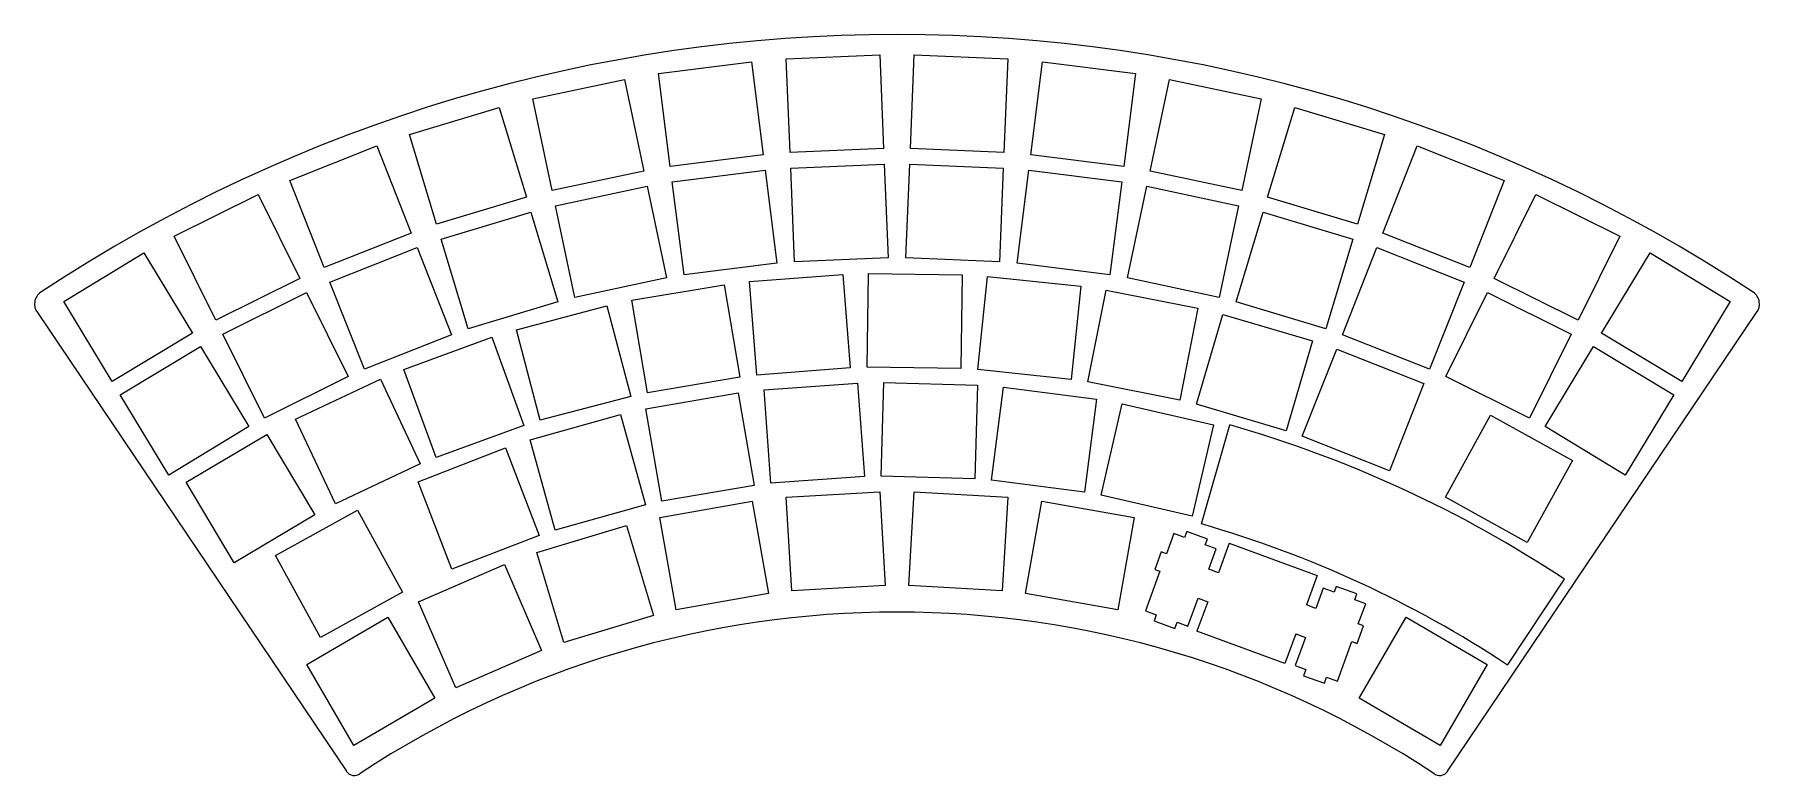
# Model space of a CAD drawing. Header units: millimetres. Extents: x -129 to 129, y 121 to 232.
import ezdxf

# ---------------------------------------------------------------- set-up
doc = ezdxf.new("R2010")
doc.units = ezdxf.units.MM

msp = doc.modelspace()

# ---------------------------------------------------------------- linework, layer by layer
at = {"color": 7, "linetype": 'Continuous', "lineweight": 25}
for p, q in [((-35.63, 226.19), (-21.74, 227.94)), ((-21.74, 227.94), (-19.99, 214.05)), ((-16.58, 228.38), (-2.59, 228.96)), ((-15.99, 214.39), (-16.58, 228.38)), ((-2.59, 228.96), (-2, 214.97)), ((2, 214.97), (2.59, 228.96)), ((2.59, 228.96), (16.58, 228.38)), ((16.58, 228.38), (15.99, 214.39)), ((19.99, 214.05), (21.74, 227.94)), ((21.74, 227.94), (35.63, 226.19)), ((-54.43, 222.41), (-40.74, 225.32)), ((-40.74, 225.32), (-37.83, 211.63)), ((-33.88, 212.3), (-35.63, 226.19)), ((35.63, 226.19), (33.88, 212.3)), ((37.83, 211.63), (40.74, 225.32)), ((40.74, 225.32), (54.43, 222.41)), ((-51.52, 208.72), (-54.43, 222.41)), ((54.43, 222.41), (51.52, 208.72)), ((-72.85, 217.08), (-59.45, 221.12)), ((-59.45, 221.12), (-55.4, 207.72)), ((55.4, 207.72), (59.45, 221.12)), ((59.45, 221.12), (72.85, 217.08)), ((-68.81, 203.68), (-72.85, 217.08)), ((72.85, 217.08), (68.81, 203.68)), ((-90.76, 210.22), (-77.74, 215.37)), ((-77.74, 215.37), (-72.59, 202.36)), ((-19.99, 214.05), (-33.88, 212.3)), ((-2, 214.97), (-15.99, 214.39)), ((15.99, 214.39), (2, 214.97)), ((33.88, 212.3), (19.99, 214.05)), ((72.59, 202.36), (77.74, 215.37)), ((77.74, 215.37), (90.76, 210.22)), ((-37.83, 211.63), (-51.52, 208.72)), ((-33.58, 210), (-19.69, 211.75)), ((-19.69, 211.75), (-17.94, 197.86)), ((-15.89, 212.07), (-1.91, 212.66)), ((-15.31, 198.08), (-15.89, 212.07)), ((-1.91, 212.66), (-1.32, 198.67)), ((1.32, 198.67), (1.91, 212.66)), ((1.91, 212.66), (15.89, 212.07)), ((15.89, 212.07), (15.31, 198.08)), ((17.94, 197.86), (19.69, 211.75)), ((19.69, 211.75), (33.58, 210)), ((51.52, 208.72), (37.83, 211.63)), ((-85.61, 197.2), (-90.76, 210.22)), ((-51.04, 206.45), (-37.34, 209.36)), ((-37.34, 209.36), (-34.43, 195.67)), ((-31.83, 196.11), (-33.58, 210)), ((33.58, 210), (31.83, 196.11)), ((34.43, 195.67), (37.34, 209.36)), ((37.34, 209.36), (51.04, 206.45)), ((90.76, 210.22), (85.61, 197.2)), ((-108.03, 201.89), (-95.49, 208.11)), ((-95.49, 208.11), (-89.27, 195.57)), ((-55.4, 207.72), (-68.81, 203.68)), ((-48.13, 192.76), (-51.04, 206.45)), ((51.04, 206.45), (48.13, 192.76)), ((68.81, 203.68), (55.4, 207.72)), ((89.27, 195.57), (95.49, 208.11)), ((95.49, 208.11), (108.03, 201.89)), ((-68.13, 201.45), (-54.73, 205.5)), ((-54.73, 205.5), (-50.69, 192.1)), ((50.69, 192.1), (54.73, 205.5)), ((54.73, 205.5), (68.13, 201.45)), ((-101.81, 189.35), (-108.03, 201.89)), ((-72.59, 202.36), (-85.61, 197.2)), ((-64.09, 188.05), (-68.13, 201.45)), ((68.13, 201.45), (64.09, 188.05)), ((85.61, 197.2), (72.59, 202.36)), ((108.03, 201.89), (101.81, 189.35)), ((-124.55, 192.14), (-112.57, 199.39)), ((-112.57, 199.39), (-105.32, 187.42)), ((-84.75, 195.05), (-71.74, 200.2)), ((-71.74, 200.2), (-66.58, 187.18)), ((-1.32, 198.67), (-15.31, 198.08)), ((15.31, 198.08), (1.32, 198.67)), ((66.58, 187.18), (71.74, 200.2)), ((71.74, 200.2), (84.75, 195.05)), ((105.32, 187.42), (112.57, 199.39)), ((112.57, 199.39), (124.55, 192.14)), ((-17.94, 197.86), (-31.83, 196.11)), ((-22.03, 195.12), (-8.08, 196.19)), ((-8.08, 196.19), (-7, 182.23)), ((-4.45, 182.31), (-4.26, 196.31)), ((-4.26, 196.31), (9.74, 196.11)), ((9.74, 196.11), (9.54, 182.11)), ((31.83, 196.11), (17.94, 197.86)), ((-89.27, 195.57), (-101.81, 189.35)), ((-100.78, 187.27), (-88.24, 193.5)), ((-88.24, 193.5), (-82.01, 180.96)), ((-79.6, 182.03), (-84.75, 195.05)), ((-34.43, 195.67), (-48.13, 192.76)), ((-39.63, 192.32), (-25.82, 194.65)), ((-25.82, 194.65), (-23.49, 180.85)), ((-20.96, 181.16), (-22.03, 195.12)), ((12.09, 181.96), (13.55, 195.89)), ((13.55, 195.89), (27.47, 194.42)), ((27.47, 194.42), (26.01, 180.5)), ((28.53, 180.12), (31.25, 193.85)), ((31.25, 193.85), (44.98, 191.13)), ((48.13, 192.76), (34.43, 195.67)), ((84.75, 195.05), (79.6, 182.03)), ((82.01, 180.96), (88.24, 193.5)), ((88.24, 193.5), (100.78, 187.27)), ((101.81, 189.35), (89.27, 195.57)), ((-117.3, 180.17), (-124.55, 192.14)), ((-50.69, 192.1), (-64.09, 188.05)), ((-56.89, 187.93), (-43.36, 191.51)), ((-43.36, 191.51), (-39.78, 177.97)), ((-37.29, 178.51), (-39.63, 192.32)), ((44.98, 191.13), (42.26, 177.4)), ((64.09, 188.05), (50.69, 192.1)), ((124.55, 192.14), (117.3, 180.17)), ((-128.48, 190.48), (-82.27, 121.97)), ((44.74, 176.79), (48.69, 190.22)), ((48.69, 190.22), (62.12, 186.27)), ((82.27, 121.97), (128.48, 190.48)), ((-105.32, 187.42), (-117.3, 180.17)), ((-94.55, 174.73), (-100.78, 187.27)), ((-66.58, 187.18), (-79.6, 182.03)), ((-73.69, 182), (-60.54, 186.79)), ((-60.54, 186.79), (-55.75, 173.63)), ((-53.32, 174.4), (-56.89, 187.93)), ((62.12, 186.27), (58.17, 172.84)), ((79.6, 182.03), (66.58, 187.18)), ((100.78, 187.27), (94.55, 174.73)), ((117.3, 180.17), (105.32, 187.42)), ((-116.09, 178.18), (-104.12, 185.43)), ((-104.12, 185.43), (-96.87, 173.46)), ((60.58, 172.01), (65.73, 185.03)), ((65.73, 185.03), (78.75, 179.87)), ((96.87, 173.46), (104.12, 185.43)), ((104.12, 185.43), (116.09, 178.18)), ((-82.01, 180.96), (-94.55, 174.73)), ((-89.88, 174.57), (-77.22, 180.54)), ((-77.22, 180.54), (-71.26, 167.87)), ((-68.9, 168.85), (-73.69, 182)), ((-23.49, 180.85), (-37.29, 178.51)), ((-7, 182.23), (-20.96, 181.16)), ((9.54, 182.11), (-4.45, 182.31)), ((26.01, 180.5), (12.09, 181.96)), ((94.55, 174.73), (82.01, 180.96)), ((-108.84, 166.21), (-116.09, 178.18)), ((-39.78, 177.97), (-53.32, 174.4)), ((-37.52, 176.09), (-23.72, 178.48)), ((-23.72, 178.48), (-21.34, 164.68)), ((-19.85, 178.95), (-5.88, 179.95)), ((-18.84, 164.99), (-19.85, 178.95)), ((-5.88, 179.95), (-4.88, 165.99)), ((-2.36, 166.04), (-1.97, 180.04)), ((-1.97, 180.04), (12.02, 179.65)), ((12.02, 179.65), (11.63, 165.65)), ((14.14, 165.46), (15.92, 179.34)), ((15.92, 179.34), (29.8, 177.56)), ((42.26, 177.4), (28.53, 180.12)), ((78.75, 179.87), (73.59, 166.86)), ((116.09, 178.18), (108.84, 166.21)), ((-35.14, 162.3), (-37.52, 176.09)), ((29.8, 177.56), (28.02, 163.68)), ((30.5, 163.23), (33.65, 176.87)), ((33.65, 176.87), (47.29, 173.73)), ((58.17, 172.84), (44.74, 176.79)), ((-96.87, 173.46), (-108.84, 166.21)), ((-83.92, 161.91), (-89.88, 174.57)), ((-55.75, 173.63), (-68.9, 168.85)), ((-54.82, 171.5), (-41.33, 175.24)), ((-41.33, 175.24), (-37.59, 161.75)), ((47.29, 173.73), (44.14, 160.08)), ((45.49, 158.91), (49.73, 173.71)), ((81.96, 162.91), (88.72, 175.17)), ((88.72, 175.17), (100.98, 168.4)), ((108.84, 166.21), (96.87, 173.46)), ((-106.22, 165.14), (-94.18, 172.29)), ((-94.18, 172.29), (-87.03, 160.26)), ((-71.59, 165.2), (-58.53, 170.27)), ((-58.53, 170.27), (-53.47, 157.21)), ((-51.08, 158.01), (-54.82, 171.5)), ((73.59, 166.86), (60.58, 172.01)), ((-71.26, 167.87), (-83.92, 161.91)), ((100.98, 168.4), (94.21, 156.14)), ((-99.07, 153.11), (-106.22, 165.14)), ((-66.52, 152.15), (-71.59, 165.2)), ((-4.88, 165.99), (-18.84, 164.99)), ((11.63, 165.65), (-2.36, 166.04)), ((28.02, 163.68), (14.14, 165.46)), ((-21.34, 164.68), (-35.14, 162.3)), ((-16.55, 162.9), (-2.57, 163.72)), ((-15.73, 148.93), (-16.55, 162.9)), ((-2.57, 163.72), (-1.75, 149.74)), ((1.75, 149.74), (2.57, 163.72)), ((2.57, 163.72), (16.55, 162.9)), ((16.55, 162.9), (15.73, 148.93)), ((44.14, 160.08), (30.5, 163.23)), ((94.21, 156.14), (81.96, 162.91)), ((-87.03, 160.26), (-99.07, 153.11)), ((-92.91, 154.22), (-80.65, 160.97)), ((-80.65, 160.97), (-73.9, 148.71)), ((-37.59, 161.75), (-51.08, 158.01)), ((-35.44, 159.86), (-21.66, 162.3)), ((-33, 146.07), (-35.44, 159.86)), ((-21.66, 162.3), (-19.21, 148.52)), ((19.21, 148.52), (21.66, 162.3)), ((21.66, 162.3), (35.44, 159.86)), ((35.44, 159.86), (33, 146.07)), ((-53.85, 154.63), (-40.44, 158.67)), ((-40.44, 158.67), (-36.41, 145.26)), ((41.37, 157.5), (40.26, 154.46)), ((42.99, 156.9), (41.37, 157.5)), ((43.3, 157.77), (42.99, 156.9)), ((46.4, 156.64), (43.3, 157.77)), ((-53.47, 157.21), (-66.52, 152.15)), ((39.48, 154.75), (38.52, 152.12)), ((40.26, 154.46), (39.48, 154.75)), ((46.08, 155.77), (46.4, 156.64)), ((47.71, 155.18), (46.08, 155.77)), ((46.6, 152.14), (47.71, 155.18)), ((49.64, 156.03), (48.03, 151.62)), ((49.64, 156.03), (62.79, 151.22)), ((-86.16, 141.96), (-92.91, 154.22)), ((-71.52, 147.29), (-58.68, 152.87)), ((-58.68, 152.87), (-53.11, 140.02)), ((-49.81, 141.23), (-53.85, 154.63)), ((38.52, 152.12), (39.29, 151.84)), ((48.03, 151.62), (46.6, 152.14)), ((-1.75, 149.74), (-15.73, 148.93)), ((15.73, 148.93), (1.75, 149.74)), ((39.29, 151.84), (37.14, 145.95)), ((62.79, 151.22), (61.18, 146.81)), ((65.65, 149.59), (65.34, 148.73)), ((68.75, 148.46), (65.65, 149.59)), ((91.25, 137.82), (99.75, 150.66)), ((-73.9, 148.71), (-86.16, 141.96)), ((-65.95, 134.45), (-71.52, 147.29)), ((-19.21, 148.52), (-33, 146.07)), ((33, 146.07), (19.21, 148.52)), ((43.48, 143.63), (45.01, 147.82)), ((46.45, 147.3), (44.83, 142.89)), ((45.01, 147.82), (46.45, 147.3)), ((63.72, 149.32), (62.61, 146.28)), ((65.34, 148.73), (63.72, 149.32)), ((68.43, 147.59), (68.75, 148.46)), ((70.05, 147), (68.43, 147.59)), ((68.94, 143.97), (70.05, 147)), ((-88.22, 137.94), (-76.11, 144.98)), ((-76.11, 144.98), (-69.08, 132.87)), ((-36.41, 145.26), (-49.81, 141.23)), ((37.14, 145.95), (38.76, 145.35)), ((38.76, 145.35), (38.42, 144.43)), ((38.42, 144.43), (41.52, 143.3)), ((62.61, 146.28), (61.18, 146.81)), ((69.08, 132.87), (76.11, 144.98)), ((76.11, 144.98), (88.22, 137.94)), ((41.52, 143.3), (41.86, 144.22)), ((41.86, 144.22), (43.48, 143.63)), ((57.98, 138.07), (44.83, 142.89)), ((59.6, 142.49), (57.98, 138.07)), ((61.03, 141.96), (59.49, 137.77)), ((59.6, 142.49), (61.03, 141.96)), ((68.76, 141.05), (69.72, 143.68)), ((69.72, 143.68), (68.94, 143.97)), ((-53.11, 140.02), (-65.95, 134.45)), ((65.83, 135.45), (67.98, 141.34)), ((67.98, 141.34), (68.76, 141.05)), ((-81.19, 125.84), (-88.22, 137.94)), ((59.49, 137.77), (61.11, 137.18)), ((61.11, 137.18), (60.77, 136.25)), ((88.22, 137.94), (81.19, 125.84)), ((60.77, 136.25), (63.87, 135.12)), ((63.87, 135.12), (64.21, 136.04)), ((64.21, 136.04), (65.83, 135.45)), ((-69.08, 132.87), (-81.19, 125.84)), ((81.19, 125.84), (69.08, 132.87))]:
    msp.add_line(p, q, dxfattribs=at)
for centre, radius, start, end in [((0, 0.1), 231.92, 56.5077, 123.4923), ((-126.8, 191.76), 2.11, 123.9901, 217.2543), ((126.8, 191.76), 2.11, 322.7457, 56.0099), ((0.35, 0.76), 179.86, 56.4529, 74.0653), ((0.32, 0.7), 164.53, 56.4529, 74.0653), ((0, 0.16), 145.59, 56.5496, 123.4504), ((-81.1, 122.74), 1.4, 213.7325, 307.5759), ((81.1, 122.74), 1.4, 232.4241, 326.2675)]:
    msp.add_arc(centre, radius, start, end, dxfattribs=at)

doc.saveas('drawing.dxf')
